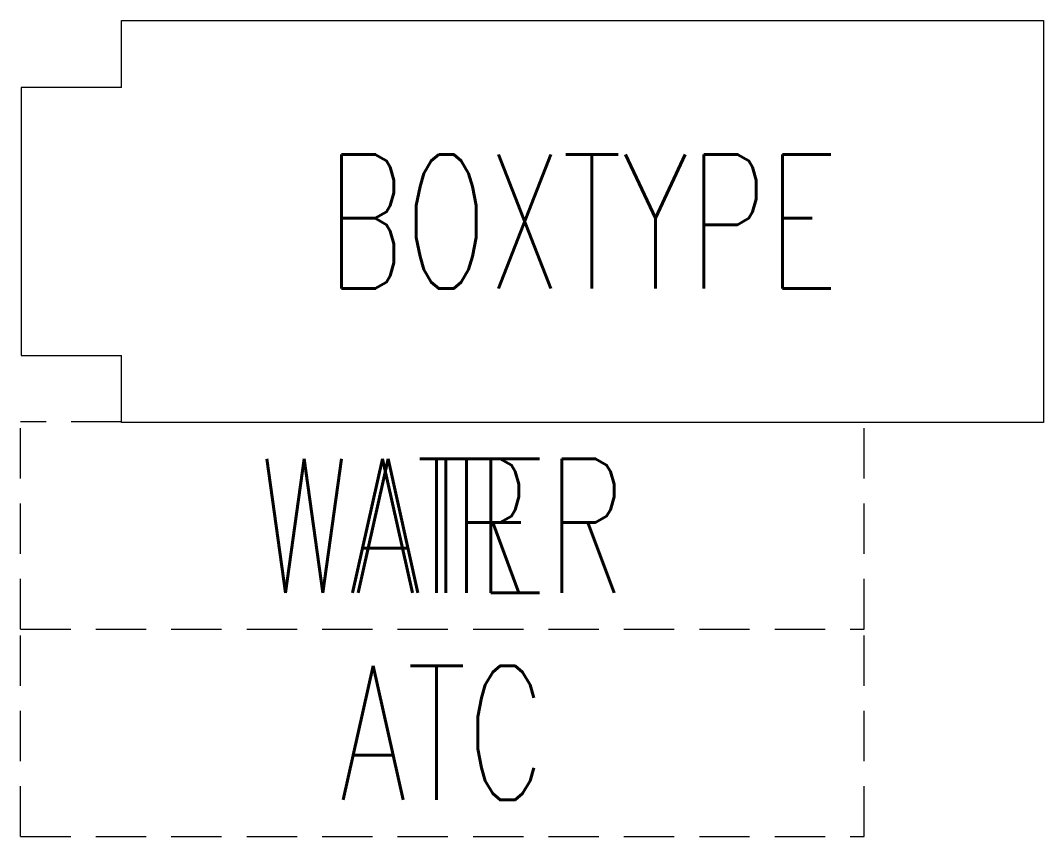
# Model space of a CAD drawing. Extents: x 0 to 61, y -36.7 to 12.
import ezdxf
from ezdxf.enums import TextEntityAlignment as Align

# ---------------------------------------------------------------- set-up
doc = ezdxf.new("R2010")
doc.units = 0
doc.header["$LTSCALE"] = 48
doc.header["$MEASUREMENT"] = 0
doc.linetypes.add('HIDDEN4', pattern=[0.09375, 0.0625, -0.03125])
doc.layers.get('0').update_dxf_attribs({"linetype": 'CONTINUOUS'})
for name, color, linetype in [('M-BLKA', 4, 'CONTINUOUS'), ('M-TRBX-AIRT', 4, 'CONTINUOUS'), ('M-TRBX-WTRT', 4, 'CONTINUOUS')]:
    doc.layers.add(name, color=color, linetype=linetype)
doc.styles.add('BRA-NRW1', font='romans.shx', dxfattribs={"width": 0.65, "height": 8})

msp = doc.modelspace()

# ---------------------------------------------------------------- linework, layer by layer
for p, q in [((6, 12), (61, 12)), ((6, 8), (6, 12)), ((61, 12), (61, -12)), ((0, 8), (0, -8)), ((6, 8), (0, 8)), ((0, -8), (6, -8)), ((6, -12), (6, -8)), ((61, -12), (6, -12))]:
    msp.add_line(p, q)
at = {"color": 11, "linetype": 'HIDDEN4'}
for p, q in [((-0.033, -24.332), (-0.033, -11.956)), ((6, -11.956), (-0.033, -11.956)), ((50.294, -24.332), (50.294, -12)), ((-0.033, -24.332), (50.294, -24.332)), ((-0.033, -36.709), (-0.033, -24.332)), ((50.294, -36.709), (50.294, -24.332)), ((-0.033, -36.709), (50.294, -36.709))]:
    msp.add_line(p, q, dxfattribs=at)

# ---------------------------------------------------------------- texts
at = {"layer": 'M-BLKA', "style": 'BRA-NRW1', "width": 0.65}
for tag, text, p in [('BOXTYPE', 'VCV-16-XX', (33.5, 0)), ('ATC', '-', (25.13, -30.52))]:
    msp.add_attdef(tag, text=text, height=8, dxfattribs=at).set_placement(p, align=Align.MIDDLE_CENTER)
at = {"layer": 'M-TRBX-AIRT', "style": 'BRA-NRW1', "width": 0.65}
msp.add_attdef('AIR', text='-', height=8, dxfattribs=at).set_placement((25.13, -18.155), align=Align.MIDDLE_CENTER)
at = {"layer": 'M-TRBX-WTRT', "style": 'BRA-NRW1', "width": 0.65}
msp.add_attdef('WATER', text='-', height=8, dxfattribs=at).set_placement((25.13, -18.155), align=Align.MIDDLE_CENTER)

doc.saveas('drawing.dxf')
